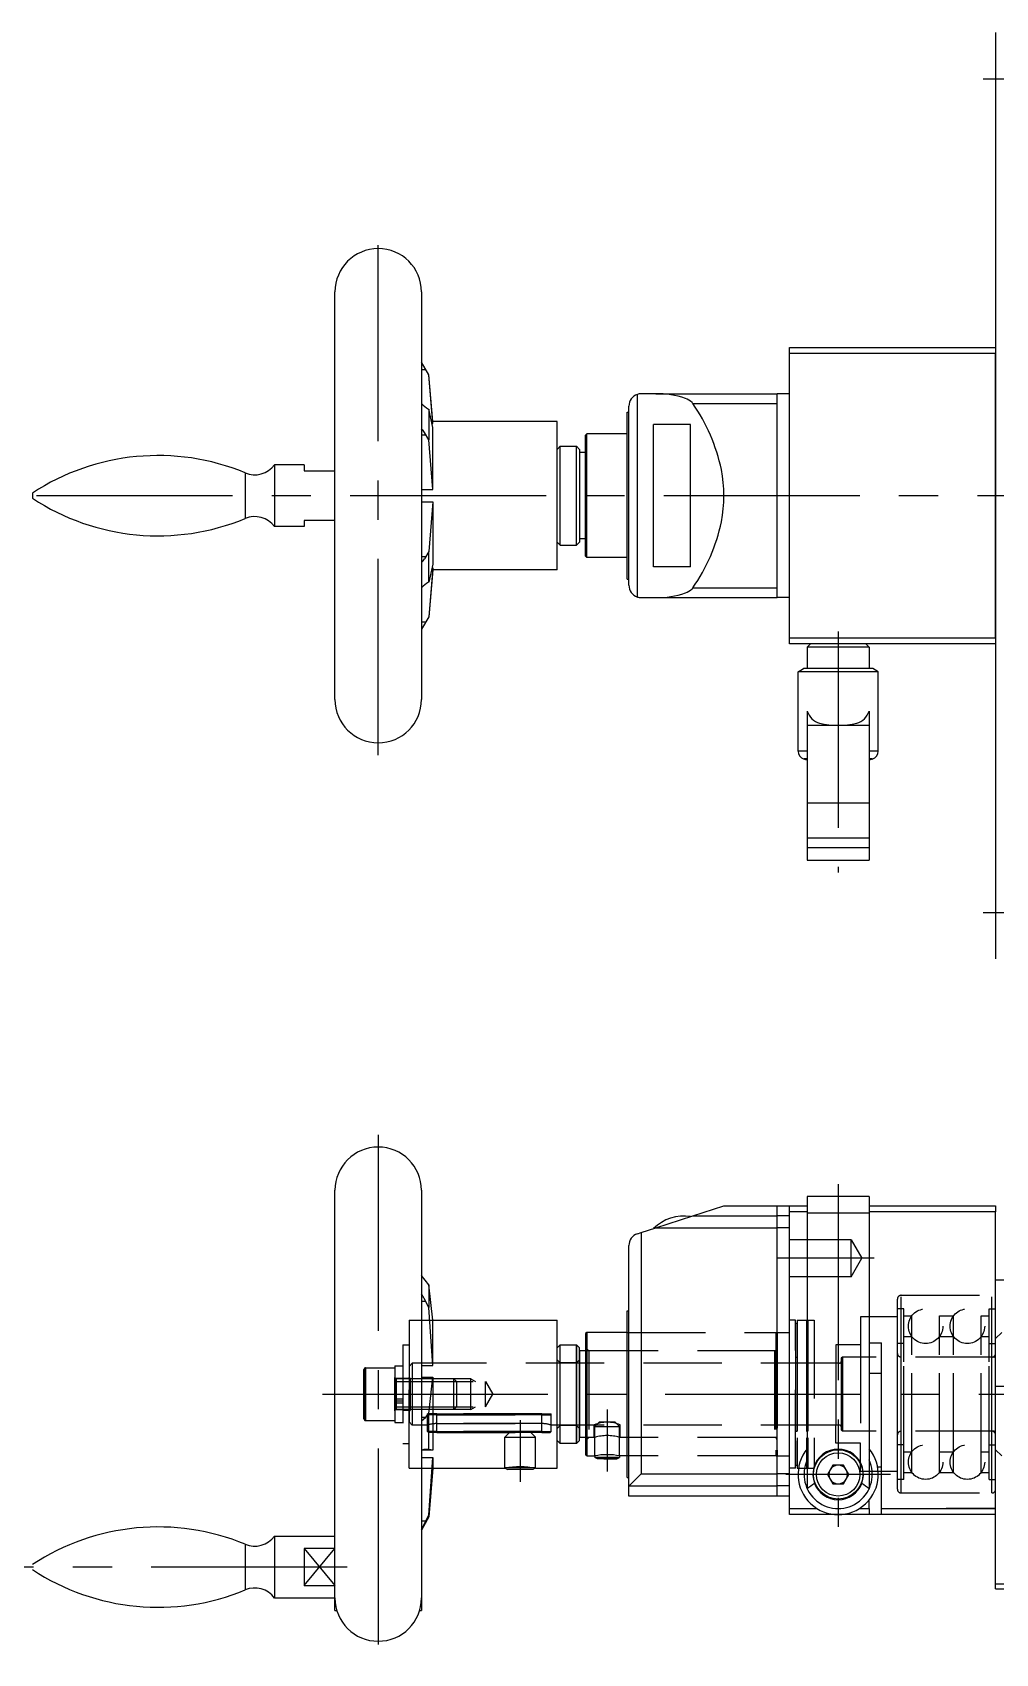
# Model space of a CAD drawing. Extents: x -94 to 490, y -68 to 222.
# Drawn here: x 101.9 to 257.9, y -42 to 220.4 of the extents above; entities that cross this region are included whole.
import ezdxf

# ---------------------------------------------------------------- set-up
doc = ezdxf.new("R2010")
doc.units = 0
doc.linetypes.add('CENTER', pattern=[50.8, 31.75, -6.35, 6.35, -6.35])
doc.linetypes.add('DASHED', pattern=[19.05, 12.7, -6.35])
doc.layers.get('0').update_dxf_attribs({"linetype": 'CONTINUOUS'})
doc.layers.add('CENTER', color=1, linetype='CONTINUOUS')

msp = doc.modelspace()

# ---------------------------------------------------------------- linework, layer by layer
at = {"color": 7, "linetype": 'CONTINUOUS'}
for p, q in [((257.88, 220.45), (257.88, 70.45)), ((150.88, 112.45), (150.88, 178.45)), ((164.88, 178.45), (164.88, 112.45)), ((224.48, 169.45), (257.88, 169.45)), ((224.48, 168.45), (224.48, 169.45)), ((257.88, 168.45), (224.48, 168.45)), ((224.48, 122.45), (224.48, 168.45)), ((257.88, 169.45), (257.88, 168.45)), ((257.88, 122.45), (257.88, 168.45)), ((166.06, 165.04), (164.88, 167.04)), ((164.88, 165.86), (165.57, 165.86)), ((166.74, 157.45), (166.06, 165.04)), ((166.74, 157.13), (166.06, 165.04)), ((199.86, 129.04), (199.86, 161.85)), ((202.83, 161.95), (200.48, 161.95)), ((202.83, 161.95), (222.48, 161.95)), ((208.84, 160.38), (222.48, 160.38)), ((222.48, 160.38), (222.48, 161.95)), ((224.48, 161.95), (222.48, 161.95)), ((222.48, 160.38), (222.48, 161.95)), ((222.48, 130.51), (222.48, 160.38)), ((222.48, 130.51), (222.48, 160.38)), ((166.74, 156.51), (166.06, 159.46)), ((166.06, 159.46), (166.06, 154.48)), ((198.18, 131.95), (198.18, 158.95)), ((198.18, 158.95), (198.48, 158.95)), ((198.48, 130.95), (198.48, 159.95)), ((164.88, 155.32), (165.57, 155.32)), ((166.06, 154.48), (165.37, 155.66)), ((166.6, 157.13), (166.74, 157.13)), ((186.88, 157.45), (166.74, 157.45)), ((166.74, 157.13), (166.74, 157.45)), ((166.74, 146.45), (166.74, 156.51)), ((186.88, 133.45), (186.88, 157.45)), ((191.68, 155.45), (191.48, 155.25)), ((191.48, 135.65), (191.48, 155.25)), ((191.68, 135.45), (191.68, 155.45)), ((198.18, 155.45), (191.68, 155.45)), ((208.48, 156.95), (202.48, 156.95)), ((202.48, 133.95), (202.48, 156.95)), ((208.48, 133.95), (208.48, 156.95)), ((166.74, 146.45), (166.06, 154.48)), ((187.38, 153.45), (186.88, 152.95)), ((187.38, 137.45), (187.38, 153.45)), ((187.38, 153.45), (189.98, 153.45)), ((189.98, 137.45), (189.98, 153.45)), ((189.98, 153.45), (190.48, 152.95)), ((190.48, 152.95), (190.48, 137.95)), ((191.48, 152.45), (190.48, 152.45)), ((141.09, 150.45), (141.09, 140.45)), ((145.88, 150.45), (141.09, 150.45)), ((145.88, 150.45), (145.88, 149.45)), ((136.35, 149.14), (136.35, 141.76)), ((145.88, 149.45), (150.88, 149.45)), ((101.88, 145.86), (101.88, 145.03)), ((164.88, 146.45), (166.74, 146.45)), ((164.88, 144.45), (166.74, 144.45)), ((166.74, 144.45), (166.06, 136.41)), ((166.74, 144.45), (166.74, 134.38)), ((145.88, 140.45), (141.09, 140.45)), ((150.88, 141.45), (145.88, 141.45)), ((145.88, 141.45), (145.88, 140.45)), ((187.38, 137.45), (186.88, 137.95)), ((187.38, 137.45), (189.98, 137.45)), ((189.98, 137.45), (190.48, 137.95)), ((191.48, 138.45), (190.48, 138.45)), ((164.88, 135.58), (165.57, 135.58)), ((166.06, 136.41), (165.37, 135.24)), ((166.06, 131.44), (166.06, 136.41)), ((166.74, 134.38), (166.06, 131.44)), ((191.68, 135.45), (191.48, 135.65)), ((198.18, 135.45), (191.68, 135.45)), ((208.48, 133.95), (202.48, 133.95)), ((166.74, 133.77), (166.06, 125.85)), ((166.74, 133.45), (166.06, 125.85)), ((166.6, 133.77), (166.74, 133.76)), ((166.74, 133.76), (166.74, 133.45)), ((186.88, 133.45), (166.74, 133.45)), ((198.18, 131.95), (198.48, 131.95)), ((200.48, 128.95), (202.83, 128.95)), ((202.83, 128.95), (222.48, 128.95)), ((208.84, 130.51), (222.48, 130.51)), ((222.48, 128.95), (222.48, 130.51)), ((222.48, 128.95), (222.48, 130.51)), ((224.48, 128.95), (222.48, 128.95)), ((166.06, 125.85), (164.88, 123.85)), ((164.88, 125.03), (165.57, 125.03)), ((224.48, 122.45), (257.88, 122.45)), ((224.48, 121.45), (224.48, 122.45)), ((257.88, 121.45), (224.48, 121.45)), ((227.38, 120.95), (227.88, 121.45)), ((237.38, 120.95), (227.38, 120.95)), ((227.38, 120.95), (227.38, 117.45)), ((237.38, 120.95), (236.88, 121.45)), ((237.38, 120.95), (237.38, 117.45)), ((257.88, 122.45), (257.88, 121.45)), ((225.88, 116.95), (226.74, 117.45)), ((238.88, 116.95), (225.88, 116.95)), ((225.88, 104.08), (225.88, 116.95)), ((238.01, 117.45), (226.74, 117.45)), ((238.88, 116.95), (238.01, 117.45)), ((238.88, 104.08), (238.88, 116.95)), ((227.38, 110.59), (227.38, 108.23)), ((237.38, 110.59), (237.38, 108.23)), ((227.38, 108.23), (227.38, 95.67)), ((237.38, 108.23), (227.38, 108.23)), ((237.38, 108.23), (237.38, 95.67)), ((227.38, 104.08), (225.88, 104.08)), ((227.38, 102.83), (226.85, 102.83)), ((238.88, 104.08), (237.38, 104.08)), ((237.9, 102.83), (237.38, 102.83)), ((227.38, 95.67), (227.38, 90.03)), ((237.38, 95.67), (227.38, 95.67)), ((237.38, 95.67), (237.38, 90.03)), ((227.38, 90.03), (227.38, 88.45)), ((237.38, 90.03), (227.38, 90.03)), ((237.38, 90.03), (237.38, 88.45)), ((237.38, 88.45), (227.38, 88.45)), ((227.38, 88.45), (227.38, 86.45)), ((237.38, 88.45), (237.38, 86.45)), ((227.38, 86.45), (237.38, 86.45)), ((150.88, -35), (150.88, 33)), ((164.88, 33), (164.88, -35)), ((237.38, 32), (227.38, 32)), ((227.38, 32), (227.38, 29.32)), ((237.38, 32), (237.38, 29.32)), ((208.84, 28.87), (213.87, 30.5)), ((213.87, 30.5), (227.38, 30.5)), ((222.48, 28.87), (222.48, 30.5)), ((222.48, 28.87), (222.48, 30.5)), ((224.48, 29.5), (224.48, 30.5)), ((224.48, -18.5), (224.48, 29.5)), ((227.38, 29.5), (224.48, 29.5)), ((227.38, 29.32), (227.38, -15.36)), ((237.38, 29.32), (227.38, 29.32)), ((237.38, 30.5), (257.88, 30.5)), ((257.88, 29.5), (237.38, 29.5)), ((237.38, 29.32), (237.38, -15.36)), ((257.88, 30.5), (257.88, 29.5)), ((257.88, -19.5), (257.88, 29.5)), ((200.48, 26.15), (202.83, 26.91)), ((202.83, 26.91), (208.84, 28.87)), ((202.83, 26.91), (222.48, 26.91)), ((208.84, 28.87), (222.48, 28.87)), ((222.48, 26.91), (222.48, 28.87)), ((224.48, 28.87), (222.48, 28.87)), ((222.48, 26.91), (222.48, 28.87)), ((222.48, -12.91), (222.48, 26.91)), ((222.48, -12.91), (222.48, 26.91)), ((224.48, 26.91), (222.48, 26.91)), ((198.48, -14.96), (198.48, 24.05)), ((199.86, 25.95), (200.48, 26.15)), ((200.48, 26.15), (200.48, -12.91)), ((166.06, 17.67), (164.88, 19.21)), ((257.88, -31.5), (257.88, 18.5)), ((257.88, 18.5), (267.88, 18.5)), ((166.74, 11.96), (166.06, 17.67)), ((166.06, 17.67), (166.06, 14.05)), ((164.88, 15.03), (165.56, 15.03)), ((166.06, 14.05), (165.33, 15.5)), ((166.74, 4.65), (166.06, 14.05)), ((198.18, 0), (198.18, 13.5)), ((198.18, 13.5), (198.48, 13.5)), ((166.74, 12), (186.88, 12)), ((166.74, 4.65), (166.74, 11.96)), ((186.88, -12), (186.88, 12)), ((187.38, 8), (186.88, 7.5)), ((187.38, -8), (187.38, 8)), ((187.38, 8), (189.98, 8)), ((189.98, -8), (189.98, 8)), ((189.98, 8), (189.98, -8)), ((189.98, 8), (190.48, 7.5)), ((191.68, 10), (191.48, 9.8)), ((191.48, 9.8), (191.48, 0)), ((191.68, 10), (191.68, -10)), ((198.18, 10), (191.68, 10)), ((237.38, 8.28), (239.38, 8.28)), ((239.38, -18.5), (239.38, 8.28)), ((187.38, 5.05), (186.88, 5.55)), ((190.48, 5.55), (189.98, 5.05)), ((190.48, -7.5), (190.48, 7.5)), ((190.48, 7), (190.48, -7)), ((191.48, 7), (190.48, 7)), ((164.88, 4.65), (166.74, 4.65)), ((164.88, 2.74), (166.74, 2.74)), ((166.06, -3.13), (166.74, 2.74)), ((166.74, 2.74), (166.74, -9.09)), ((189.98, 5.05), (187.38, 5.05)), ((189.98, 5.05), (189.98, -5)), ((239.38, 3.33), (237.38, 3.33)), ((191.48, 0), (191.48, -9.8)), ((198.18, -13.5), (198.18, 0)), ((164.88, -3.75), (165.57, -3.75)), ((166.06, -8.98), (166.06, -3.13)), ((187.38, -5.05), (186.88, -5.55)), ((189.98, -5.05), (187.38, -5.05)), ((190.48, -5.55), (189.98, -5.05)), ((187.38, -8), (186.88, -7.5)), ((189.98, -8), (190.48, -7.5)), ((191.48, -7), (190.48, -7)), ((164.88, -10.26), (166.74, -10.26)), ((166.74, -9.09), (164.98, -9.09)), ((166.06, -8.98), (165.44, -8.97)), ((166.74, -9.09), (166.06, -8.98)), ((166.06, -19.6), (166.74, -10.26)), ((166.74, -10.26), (166.74, -12)), ((189.98, -8), (187.38, -8)), ((191.68, -10), (191.48, -9.8)), ((191.68, -10), (192.98, -10)), ((192.98, -10), (192.98, -10.25)), ((196.98, -10.25), (192.98, -10.25)), ((193.41, -10.5), (192.98, -10.25)), ((194.28, -10.25), (196.98, -10.25)), ((196.55, -10.5), (196.98, -10.25)), ((198.18, -10), (196.98, -10)), ((196.98, -10), (196.98, -10.25)), ((166.74, -12), (166.06, -19.84)), ((166.74, -12), (178.4, -12)), ((178.45, -11.99), (178.82, -12.2)), ((183.03, -11.94), (178.72, -11.94)), ((182.93, -12.2), (178.82, -12.2)), ((183.3, -11.99), (182.93, -12.2)), ((183.37, -12), (186.88, -12)), ((196.55, -10.5), (193.41, -10.5)), ((194.43, -10.5), (196.55, -10.5)), ((200.48, -12.91), (198.52, -14.87)), ((200.48, -12.91), (222.48, -12.91)), ((222.48, -14.87), (222.48, -12.91)), ((224.48, -12.91), (222.48, -12.91)), ((222.48, -14.87), (222.48, -12.91)), ((231.51, -11.5), (230.65, -13)), ((230.65, -13), (231.51, -14.5)), ((233.24, -11.5), (231.51, -11.5)), ((234.11, -13), (233.24, -11.5)), ((233.24, -14.5), (234.11, -13)), ((238.76, -11.75), (239.38, -11.75)), ((198.18, -13.5), (198.48, -13.5)), ((198.52, -14.87), (198.48, -14.96)), ((198.48, -16.5), (198.48, -14.96)), ((198.52, -14.87), (222.48, -14.87)), ((222.48, -16.5), (222.48, -14.87)), ((222.48, -16.5), (222.48, -14.87)), ((224.48, -14.87), (222.48, -14.87)), ((231.51, -14.5), (233.24, -14.5)), ((224.48, -16.5), (198.48, -16.5)), ((237.38, -18.5), (237.38, -17.15)), ((164.88, -21.89), (166.06, -19.6)), ((166.06, -19.84), (164.88, -22.04)), ((165.56, -20.58), (164.88, -20.58)), ((166.06, -19.6), (166.06, -19.84)), ((224.48, -18.5), (228.91, -18.5)), ((224.48, -19.5), (224.48, -18.5)), ((237.38, -19.5), (224.48, -19.5)), ((235.84, -18.5), (237.38, -18.5)), ((237.38, -18.5), (237.38, -19.5)), ((239.38, -19.5), (237.38, -19.5)), ((239.38, -18.5), (257.88, -18.5)), ((239.38, -19.5), (239.38, -18.5)), ((257.88, -19.5), (239.38, -19.5)), ((257.88, -18.5), (249.88, -18.5)), ((141.09, -23), (141.09, -33)), ((141.09, -23), (150.88, -23)), ((136.35, -24.31), (136.35, -31.69)), ((145.88, -25), (145.88, -31)), ((150.88, -25), (145.88, -25)), ((145.88, -31), (150.88, -31)), ((141.09, -33), (150.88, -33)), ((257.88, -31.5), (267.88, -31.5)), ((150.88, -35), (151.17, -35)), ((164.59, -35), (164.88, -35))]:
    msp.add_line(p, q, dxfattribs=at)
at = {"color": 3, "linetype": 'DASHED'}
for p, q in [((234.48, 25), (224.48, 25)), ((234.48, 19), (234.48, 25)), ((234.48, 25), (236.21, 22)), ((234.48, 19), (236.21, 22)), ((234.48, 19), (224.48, 19)), ((242.58, 16), (257.28, 16)), ((242.58, -16), (242.58, 15.96)), ((257.28, -16), (257.28, 15.96)), ((241.98, -15.39), (241.98, 15.39)), ((243.04, 13.8), (241.98, 13.8)), ((241.98, -13.79), (241.98, 13.79)), ((241.98, -13.79), (241.98, 13.79)), ((243.04, -13.8), (243.04, 13.8)), ((243.04, -13.8), (243.04, 13.8)), ((256.82, -13.8), (256.82, 13.8)), ((256.82, -13.8), (256.82, 13.8)), ((256.82, 13.8), (257.88, 13.8)), ((162.88, 12), (162.88, 2.03)), ((162.88, 12), (166.74, 12)), ((225.48, 12), (224.48, 12)), ((224.48, -12), (224.48, 11.98)), ((225.48, -12), (225.48, 11.98)), ((225.48, 11.5), (225.73, 11.5)), ((225.48, 11.47), (225.48, -11.5)), ((225.73, 12), (225.73, -12)), ((225.73, 12), (227.23, 12)), ((225.73, 11.47), (225.73, -11.5)), ((227.23, 12), (227.23, -12)), ((227.23, 11.5), (227.48, 11.5)), ((227.23, 11.47), (227.23, -11.5)), ((227.48, 12), (227.48, -12)), ((227.48, 12), (228.48, 12)), ((227.48, 11.47), (227.48, -11.5)), ((228.48, 11.98), (228.48, -12)), ((235.98, 12.5), (235.98, 8)), ((241.98, 12.5), (235.98, 12.5)), ((243.04, 12.68), (244.31, 12.68)), ((243.04, -12.67), (243.04, 12.67)), ((244.31, -12.68), (244.31, 12.68)), ((248.79, -12.68), (248.79, 12.68)), ((248.79, 12.68), (251.07, 12.68)), ((251.07, -12.68), (251.07, 12.68)), ((255.55, -12.68), (255.55, 12.68)), ((255.55, 12.68), (256.82, 12.68)), ((256.82, -12.67), (256.82, 12.67)), ((161.88, 8), (161.88, -8)), ((161.88, 8), (162.88, 8)), ((162.88, 8), (162.88, -7.96)), ((198.18, 10), (222.28, 10)), ((222.28, 10), (222.28, -10)), ((222.28, 10), (222.48, 9.8)), ((222.48, 10), (224.48, 10)), ((222.48, 9.99), (222.48, -9.99)), ((222.48, 9.79), (222.48, -9.79)), ((231.98, 8), (231.98, 5)), ((235.98, 8), (231.98, 8)), ((235.98, 8), (235.98, -7.94)), ((243.04, 8.2), (241.98, 8.2)), ((241.98, -8.16), (241.98, 8.16)), ((241.98, -8.16), (241.98, 8.16)), ((243.04, -9.32), (243.04, 9.32)), ((243.04, 9.32), (244.31, 9.32)), ((243.04, -8.16), (243.04, 8.16)), ((243.04, -8.16), (243.04, 8.16)), ((244.31, -9.32), (244.31, 9.32)), ((248.79, -9.32), (248.79, 9.32)), ((248.79, 9.32), (251.07, 9.32)), ((251.07, -9.32), (251.07, 9.32)), ((255.55, -9.32), (255.55, 9.32)), ((255.55, 9.32), (256.82, 9.32)), ((256.82, -9.32), (256.82, 9.32)), ((256.82, 8.2), (257.88, 8.2)), ((256.82, -8.16), (256.82, 8.16)), ((256.82, -8.16), (256.82, 8.16)), ((258.88, 10), (257.88, 9)), ((191.48, 7.5), (191.98, 7)), ((222.28, 7), (191.48, 7)), ((191.98, 7), (191.98, -7)), ((222.08, 7), (222.08, -7)), ((222.28, 7), (222.48, 7.2)), ((222.28, 7), (222.28, -7)), ((222.48, 7.4), (222.48, -7.4)), ((222.48, 7.2), (222.48, -7.2)), ((225.48, 6), (225.73, 6)), ((225.48, 5.96), (225.48, -6)), ((225.73, 5.96), (225.73, -6)), ((227.23, 6), (227.48, 6)), ((227.23, 5.96), (227.23, -6)), ((227.48, 5.96), (227.48, -6)), ((233.08, 6), (232.88, 5.8)), ((232.88, 5.8), (232.88, -5.8)), ((232.88, 5.3), (232.88, -5.3)), ((233.08, 6), (233.08, -6)), ((257.58, 6), (233.08, 6)), ((241.98, -6.59), (241.98, 6.59)), ((242.58, -5.99), (242.58, 5.99)), ((257.28, -5.99), (257.28, 5.99)), ((155.58, 4), (155.58, -4)), ((155.58, -4.02), (155.58, 3.98)), ((155.83, 4.25), (155.83, -4.27)), ((155.83, 4.25), (160.58, 4.25)), ((155.83, -4.25), (155.83, 4.21)), ((160.58, 4.6), (160.58, -4.6)), ((160.58, 4.6), (161.88, 4.6)), ((160.58, 4.21), (160.58, -4.25)), ((160.58, -2.68), (160.58, 2.69)), ((161.88, 4.59), (161.88, -4.6)), ((163.38, 5), (162.88, 4.5)), ((162.88, 4.45), (162.88, -4.45)), ((162.88, 2.75), (162.88, -2.7)), ((163.13, 2.5), (162.88, 2.75)), ((163.38, 5), (163.38, -5)), ((232.58, 5), (163.38, 5)), ((227.23, 4.97), (227.23, -5)), ((227.48, 4.97), (227.48, -5)), ((231.98, 5), (231.98, -5)), ((160.58, 2.55), (160.58, -2.55)), ((161.88, 2.55), (160.58, 2.55)), ((160.58, 2.07), (175.28, 2.07)), ((160.78, 2.5), (160.78, -2.5)), ((172.88, 2.5), (160.78, 2.5)), ((161.88, 2.6), (162.88, 2.6)), ((161.88, 2.58), (161.88, -2.59)), ((161.88, 2.55), (161.88, -2.55)), ((162.88, 2.58), (162.88, -2.59)), ((162.88, -12), (162.88, 2.03)), ((163.13, -2.5), (163.13, 2.5)), ((170.14, -2.5), (170.14, 2.5)), ((170.58, 2.07), (170.15, 2.5)), ((170.58, 2.07), (170.58, -2.07)), ((172.88, -2.5), (172.88, 2.5)), ((172.88, 2.5), (173.63, 2.07)), ((175.28, -2.07), (175.28, 2.07)), ((175.28, 2.07), (176.47, 0)), ((175.28, -2.07), (176.47, 0)), ((264.38, 1.25), (257.88, 1.25)), ((161.88, -0.79), (160.58, -0.79)), ((160.58, -0.79), (160.58, -1.42)), ((161.88, -1.16), (160.58, -1.16)), ((160.58, -1.16), (160.58, -2.08)), ((160.58, -1.42), (161.88, -1.42)), ((160.58, -2.07), (175.28, -2.07)), ((160.58, -2.08), (161.88, -2.08)), ((161.88, -2.55), (160.58, -2.55)), ((172.88, -2.5), (160.78, -2.5)), ((161.88, -0.79), (161.88, -1.42)), ((161.88, -1.16), (161.88, -2.08)), ((161.88, -2.6), (162.88, -2.6)), ((163.13, -2.5), (162.88, -2.75)), ((170.58, -2.07), (170.14, -2.5)), ((172.88, -2.5), (173.63, -2.07)), ((155.83, -4.27), (160.58, -4.27)), ((160.58, -4.6), (161.88, -4.6)), ((163.38, -5), (162.88, -4.5)), ((165.89, -5), (163.38, -5)), ((167.38, -3.2), (165.88, -3.2)), ((165.88, -6.04), (165.88, -3.2)), ((165.88, -3.36), (166.04, -3.2)), ((167.38, -3.36), (165.88, -3.36)), ((167.38, -3.2), (166.04, -3.2)), ((167.38, -3.2), (184.38, -3.2)), ((184.38, -3.2), (167.38, -3.2)), ((184.38, -3.2), (167.38, -3.2)), ((167.38, -3.2), (184.38, -3.2)), ((167.38, -4.77), (167.38, -3.2)), ((167.38, -4.77), (167.38, -3.2)), ((167.38, -3.36), (167.38, -3.2)), ((167.38, -3.36), (167.38, -3.2)), ((184.38, -3.36), (167.38, -3.36)), ((167.38, -3.36), (184.38, -3.36)), ((167.38, -6.04), (167.38, -3.36)), ((167.38, -6.04), (167.38, -3.36)), ((184.38, -4.77), (167.38, -4.77)), ((167.38, -4.77), (184.38, -4.77)), ((184.38, -4.77), (184.38, -3.2)), ((184.38, -4.77), (184.38, -3.2)), ((184.38, -3.2), (184.38, -3.36)), ((184.38, -3.2), (185.72, -3.2)), ((184.38, -3.2), (184.38, -3.36)), ((184.38, -3.2), (185.88, -3.2)), ((184.38, -6.04), (184.38, -3.36)), ((184.38, -6.04), (184.38, -3.36)), ((184.38, -3.36), (185.88, -3.36)), ((185.88, -3.36), (185.72, -3.2)), ((185.88, -6.04), (185.88, -3.2)), ((232.58, -5), (185.88, -5)), ((192.88, -7), (192.88, -4.99)), ((192.98, -5.25), (193.73, -4.5)), ((193.73, -4.5), (196.23, -4.5)), ((196.98, -5.25), (196.23, -4.5)), ((197.08, -7), (197.08, -4.99)), ((231.98, -7.94), (231.98, -5)), ((167.38, -6.04), (165.88, -6.04)), ((166.04, -6.2), (165.88, -6.04)), ((167.38, -6.2), (166.04, -6.2)), ((167.38, -6.04), (184.38, -6.04)), ((184.38, -6.04), (167.38, -6.04)), ((167.38, -6.2), (167.38, -6.04)), ((167.38, -6.2), (167.38, -6.04)), ((184.38, -6.2), (167.38, -6.2)), ((167.38, -6.2), (184.38, -6.2)), ((178.38, -6.95), (179.13, -6.2)), ((178.38, -6.95), (183.38, -6.95)), ((178.38, -11.94), (178.38, -6.95)), ((183.38, -6.95), (182.63, -6.2)), ((183.38, -11.94), (183.38, -6.95)), ((184.38, -6.04), (184.38, -6.2)), ((184.38, -6.04), (185.88, -6.04)), ((184.38, -6.04), (184.38, -6.2)), ((184.38, -6.2), (185.72, -6.2)), ((185.63, -6.22), (184.38, -6.22)), ((185.72, -6.2), (185.88, -6.04)), ((191.48, -7.5), (191.98, -7)), ((192.98, -7), (191.48, -7)), ((192.98, -5.25), (196.98, -5.25)), ((192.98, -10), (192.98, -5.25)), ((196.98, -10), (196.98, -5.25)), ((198.18, -7), (196.98, -7)), ((222.28, -7), (198.18, -7)), ((222.48, -7.2), (222.28, -7)), ((225.48, -6), (225.73, -6)), ((227.23, -6), (227.48, -6)), ((233.08, -6), (232.88, -5.8)), ((257.58, -6), (233.08, -6)), ((161.88, -8), (162.88, -8)), ((222.28, -10), (198.18, -10)), ((222.28, -10), (222.48, -9.8)), ((222.48, -10), (224.48, -10)), ((235.98, -7.94), (231.98, -7.94)), ((235.98, -12.46), (235.98, -7.94)), ((243.04, -8.2), (241.98, -8.2)), ((243.04, -9.32), (244.31, -9.32)), ((248.79, -9.32), (251.07, -9.32)), ((255.55, -9.32), (256.82, -9.32)), ((256.82, -8.2), (257.88, -8.2)), ((258.88, -10), (257.88, -9)), ((162.88, -12), (166.74, -12)), ((178.45, -11.99), (178.38, -11.94)), ((178.72, -11.94), (178.38, -11.94)), ((183.38, -11.94), (183.03, -11.94)), ((183.3, -11.99), (183.38, -11.94)), ((225.48, -12), (224.48, -12)), ((225.48, -11.5), (225.73, -11.5)), ((225.73, -12), (227.23, -12)), ((227.23, -11.5), (227.48, -11.5)), ((227.48, -12), (228.48, -12)), ((235.98, -12.46), (241.98, -12.46)), ((243.04, -12.68), (244.31, -12.68)), ((248.79, -12.68), (251.07, -12.68)), ((255.55, -12.68), (256.82, -12.68)), ((243.04, -13.8), (241.98, -13.8)), ((256.82, -13.8), (257.88, -13.8)), ((242.58, -16), (257.28, -16)), ((264.38, -30.75), (257.88, -30.75))]:
    msp.add_line(p, q, dxfattribs=at)
at = {"color": 3, "linetype": 'CONTINUOUS'}
for p, q in [((145.88, -31), (150.88, -25)), ((145.88, -25), (150.88, -31))]:
    msp.add_line(p, q, dxfattribs=at)
at = {"color": 3, "linetype": 'DASHED'}
for centre in [(246.55, 11), (253.31, 11), (246.55, -11), (253.31, -11)]:
    msp.add_circle(centre, 2.8, dxfattribs=at)
at = {"color": 7, "linetype": 'CONTINUOUS'}
for radius in [4, 3.5]:
    msp.add_circle((232.38, -13), radius, dxfattribs=at)
for centre, radius, start, end in [((157.88, 178.45), 7, 0, 180), ((168.2, 163.38), 4.47, 221.9706, 241.3062), ((200.48, 159.95), 2, 108, 180), ((200.48, 159.95), 2, 90, 108), ((203.16, 148.33), 13.62, 70.7943, 91.4059), ((206.65, 158.39), 2.98, 46.1495, 70.54), ((207.8, 159.66), 1.26, 34.541, 43.5057), ((185.21, 143.81), 28.85, 11.7293, 35.0418), ((163.34, 154.56), 2.3, 28.3887, 48.1136), ((122.21, 114.95), 37, 67.5292, 123.3286), ((137.88, 152.83), 4, 247.5292, 323.3617), ((191.24, 145.45), 22.63, 349.2242, 10.7758), ((122.21, 175.95), 37, 236.6714, 292.4708), ((137.88, 138.06), 4, 36.6383, 112.4708), ((185.21, 147.08), 28.85, 324.9582, 348.2707), ((163.34, 136.33), 2.3, 311.8864, 331.6113), ((168.2, 127.52), 4.47, 118.6938, 138.0294), ((200.48, 130.95), 2, 180, 252), ((200.48, 130.95), 2, 252, 270), ((203.16, 142.56), 13.62, 268.5941, 289.2057), ((206.65, 132.51), 2.98, 289.46, 313.8505), ((207.8, 131.23), 1.26, 316.4943, 325.459), ((157.88, 112.45), 7, 180, 0), ((230.13, 111.36), 2.86, 195.7066, 254.773), ((234.63, 111.36), 2.86, 285.227, 344.2934), ((232.38, 120.8), 12.55, 256.1686, 283.8314), ((227.18, 104.08), 1.3, 180, 255.4299), ((232.38, 124.09), 21.97, 255.4299, 256.8456), ((232.38, 124.09), 21.97, 283.1544, 284.5701), ((237.58, 104.08), 1.3, 284.5701, 0), ((157.88, 33), 7, 0, 180), ((207.41, 21.83), 7, 81.2161, 134.7839), ((200.48, 24.05), 2, 108, 180), ((161.32, 13.53), 4.46, 26.3171, 37.1908), ((162.57, -0.85), 4.17, 303.6386, 326.783), ((165.39, -9.75), 0.781, 86.4382, 131.289), ((194.98, -20.03), 10.23, 78.6977, 101.3593), ((232.38, -13), 6.5, 140.2849, 39.7151), ((232.38, -13), 4.1, 338.9247, 201.0753), ((180.88, -26.15), 14.37, 79.9884, 99.9125), ((232.38, -13), 5.53, 154.7754, 25.2246), ((232.38, -13), 1.5, 150, 210), ((232.38, -13), 1.5, 90, 150), ((232.38, -13), 1.5, 30, 90), ((232.38, -13), 1.5, 330, 30), ((232.18, -20.53), 7.06, 120.9045, 132.842), ((232.38, -13), 4.1, 201.0753, 338.9247), ((232.38, -13), 1.5, 210, 270), ((232.38, -13), 1.5, 270, 330), ((232.58, -20.53), 7.06, 47.158, 59.0955), ((122.21, -58.5), 37, 67.5292, 123.3286), ((137.88, -20.61), 4, 247.5292, 323.3617), ((122.21, 2.5), 37, 236.6714, 292.4708), ((137.88, -35.39), 4, 36.6383, 112.4708), ((157.88, -33), 7, 180, 0)]:
    msp.add_arc(centre, radius, start, end, dxfattribs=at)
at = {"color": 3, "linetype": 'DASHED'}
for centre, radius, start, end in [((242.58, 15.4), 0.6, 90, 180), ((222.08, 7.4), 0.4, 270, 0), ((232.58, 5.3), 0.3, 270, 0), ((242.58, 6.6), 0.6, 180, 270), ((257.28, 6.6), 0.6, 270, 0), ((257.58, 6.3), 0.3, 270, 0), ((155.83, 4), 0.25, 90, 180), ((160.78, 2.7), 0.2, 180, 270), ((160.78, -2.7), 0.2, 90, 180), ((155.83, -4.02), 0.25, 180.0976, 269.9091), ((167.41, -10.01), 5.24, 90.4072, 106.9695), ((167.41, -9.98), 5.21, 90.3466, 107.0291), ((184.36, -9.88), 5.11, 72.8206, 89.8064), ((194.98, -9.62), 5.08, 65.6027, 114.3973), ((232.58, -5.3), 0.3, 0, 90), ((194.98, -13.71), 7, 73.563, 106.5895), ((222.08, -7.4), 0.4, 0, 90), ((242.58, -6.6), 0.6, 90, 180), ((257.28, -6.6), 0.6, 360, 90), ((257.58, -6.3), 0.3, 0, 90), ((242.58, -15.4), 0.6, 180, 270), ((257.28, -15.4), 0.6, 270, 0)]:
    msp.add_arc(centre, radius, start, end, dxfattribs=at)
at = {"layer": 'CENTER', "color": 1, "linetype": 'CENTER'}
for p, q in [((255.88, 212.95), (269.88, 212.95)), ((157.88, 103.45), (157.88, 187.45)), ((489.88, 145.45), (99.88, 145.45)), ((232.38, 123.45), (232.38, 84.45)), ((255.88, 77.95), (269.88, 77.95)), ((157.88, 42), (157.88, -42)), ((232.38, 34), (232.38, -21.5)), ((238.21, 22), (222.48, 22)), ((148.88, 0), (178.47, 0)), ((153.58, 0), (489.88, 0)), ((194.98, -2.5), (194.98, -12.5)), ((180.88, -4.2), (180.88, -14.2)), ((240.88, -13), (223.88, -13)), ((152.88, -28), (99.88, -28))]:
    msp.add_line(p, q, dxfattribs=at)

doc.saveas('drawing.dxf')
